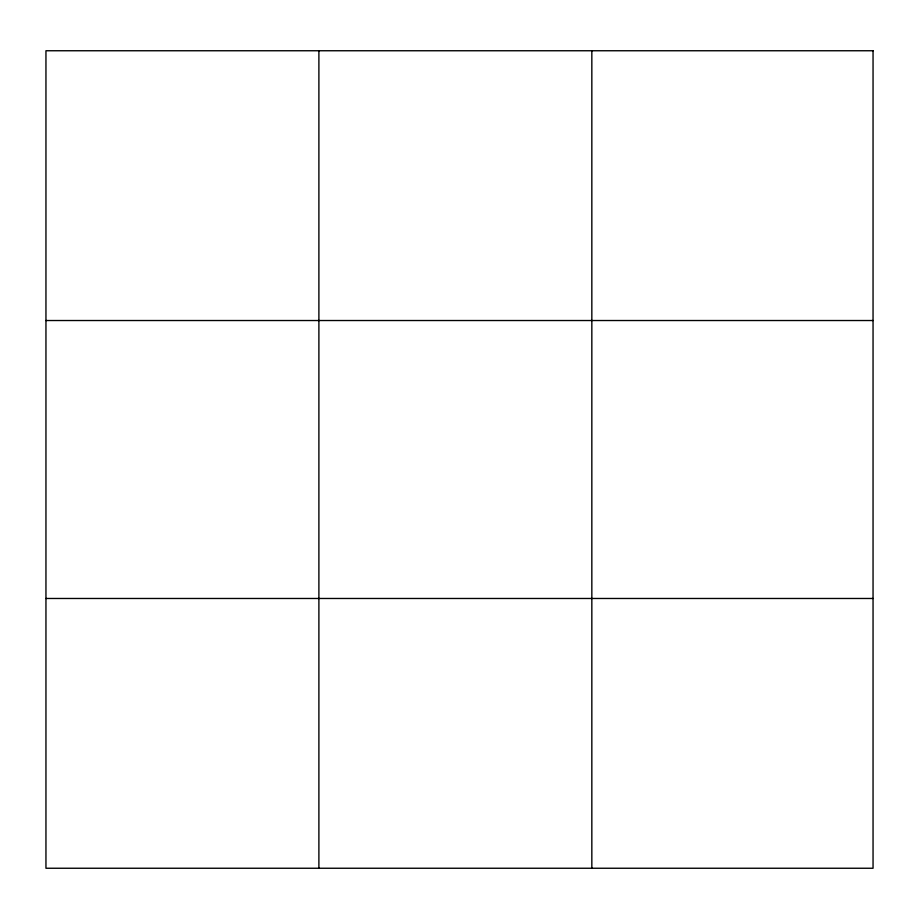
<?xml version="1.0" encoding="UTF-8"?>
<svg xmlns="http://www.w3.org/2000/svg" width="919" height="919" viewBox="0 0 919 919"><rect width="100%" height="100%" fill="white"/><g stroke="black" fill="none" stroke-linecap="round" stroke-linejoin="round"><path stroke-width="1.38" d="M318.893 50.752L318.893 868.248M591.836 50.752L591.836 868.248M45.95 320.524L873.05 320.524M45.95 598.476L873.05 598.476M873.05 50.752L873.05 868.248L45.95 868.248L45.95 50.752L873.05 50.752"/></g></svg>
